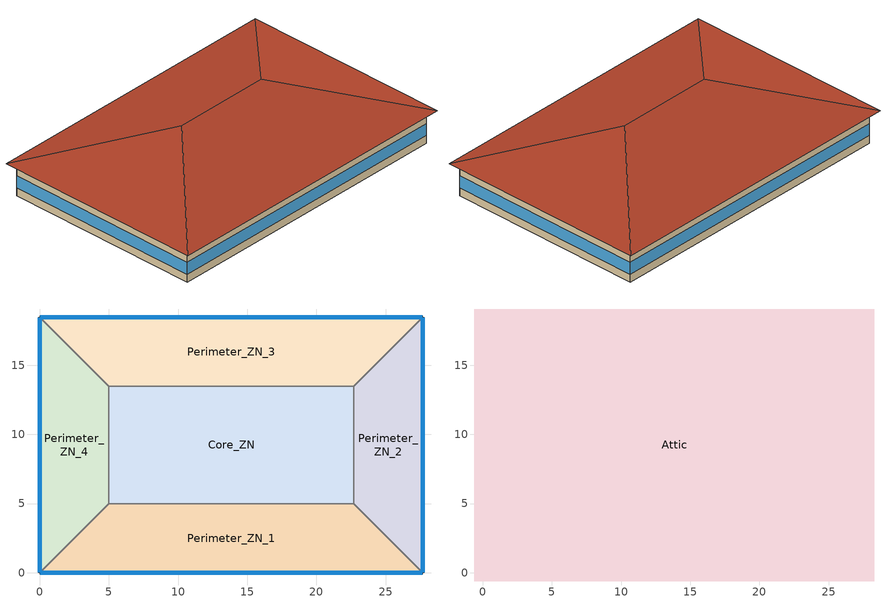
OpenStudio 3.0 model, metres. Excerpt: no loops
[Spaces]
Perimeter_ZN_1
 floor ground: 22.69,5 27.69,0 0,0 5,5 z0
 wall outside: 0,0 27.69,0 z0:3.05
 wall to Perimeter_ZN_4: 5,5 0,0 z0:3.05
 wall to Core_ZN: 22.69,5 5,5 z0:3.05
 wall to Perimeter_ZN_2: 27.69,0 22.69,5 z0:3.05
 window (BTAP-Ext-FixedWindow:U=0.220 SHGC=0.600): 0.03,0 27.66,0 z0.76:1.88
Perimeter_ZN_2
 floor ground: 27.69,18.46 27.69,0 22.69,5 22.69,13.46 z0
 wall outside: 27.69,0 27.69,18.46 z0:3.05
 wall to Perimeter_ZN_3: 27.69,18.46 22.69,13.46 z0:3.05
 wall to Core_ZN: 22.69,13.46 22.69,5 z0:3.05
 window (BTAP-Ext-FixedWindow:U=0.220 SHGC=0.600): 27.69,0.03 27.69,18.43 z0.76:1.88
Perimeter_ZN_3
 floor ground: 27.69,18.46 22.69,13.46 5,13.46 0,18.46 z0
 wall outside: 27.69,18.46 0,18.46 z0:3.05
 wall to Core_ZN: 5,13.46 22.69,13.46 z0:3.05
 wall to Perimeter_ZN_4: 0,18.46 5,13.46 z0:3.05
 window (BTAP-Ext-FixedWindow:U=0.220 SHGC=0.600): 27.66,18.46 0.03,18.46 z0.76:1.88
Perimeter_ZN_4
 floor ground: 0,18.46 5,13.46 5,5 0,0 z0
 wall outside: 0,18.46 0,0 z0:3.05
 wall to Core_ZN: 5,5 5,13.46 z0:3.05
 window (BTAP-Ext-FixedWindow:U=0.220 SHGC=0.600): 0,18.43 0,0.03 z0.76:1.88
Core_ZN
 floor ground: 22.69,13.46 22.69,5 5,5 5,13.46 z0
Attic
 floor outside: 28.29,19.06 27.69,18.46 0,18.46 -0.6,19.06 z3.05; -0.6,19.06 0,18.46 0,0 -0.6,-0.6 z3.05; 28.29,19.06 28.29,-0.6 27.69,0 27.69,18.46 z3.05; 27.69,0 28.29,-0.6 -0.6,-0.6 0,0 z3.05
 floor to Perimeter_ZN_4: 0,18.46 5,13.46 5,5 0,0 z3.05
 floor to Perimeter_ZN_1: 22.69,5 27.69,0 0,0 5,5 z3.05
 floor to Perimeter_ZN_2: 27.69,18.46 27.69,0 22.69,5 22.69,13.46 z3.05
 floor to Core_ZN: 22.69,13.46 22.69,5 5,5 5,13.46 z3.05
 floor to Perimeter_ZN_3: 27.69,18.46 22.69,13.46 5,13.46 0,18.46 z3.05
 roof outside: 18.46,9.23,6.33 28.29,-0.6,3.05 28.29,19.06,3.05; 18.46,9.23,6.33 28.29,19.06,3.05 -0.6,19.06,3.05 9.23,9.23,6.33; 9.23,9.23,6.33 -0.6,-0.6,3.05 28.29,-0.6,3.05 18.46,9.23,6.33; 9.23,9.23,6.33 -0.6,19.06,3.05 -0.6,-0.6,3.05
[Schedule:Day]
Clothing Schedule Summer Clothes: 24, 0, 0.5
NECB-A-Occupancy-NECB-A-Lighting-0.3-0.1-0.67-Sun|Hol-Light Day: 24, 0, 0.03495
NECB-A-Electric-Equipment Default|Wkdy Day: 7, 0, 0.2, 8, 0, 0.3, 9, 0, 0.8, 18, 0, 0.9, 19, 0, 0.5, 21, 0, 0.3, 24, 0, 0.2
NECB-A-Electric-Equipment Sat Day; NECB-A-Electric-Equipment Sun|Hol Day: 24, 0, 0.2
NECB-A-Service Water Heating Default|Wkdy Day: 7, 0, 0.05, 8, 0, 0.1, 10, 0, 0.5, 16, 0, 0.9, 17, 0, 0.7, 18, 0, 0.5, 19, 0, 0.3, 22, 0, 0.2, 24, 0, 0.05
NECB-A-Service Water Heating Sat Day; NECB-A-Service Water Heating Sun|Hol Day: 24, 0, 0.05
sys_3|mixed|shr>none|sc>dx|sh>c-g|ssf>cv|zh>b-hw|zc>none|srf>none| Occ Sch Sunday; sys_3|mixed|shr>none|sc>dx|sh>c-g|ssf>cv|zh>b-hw|zc>none|srf>none| 1 Occ Sch Sunday; sys_3|mixed|shr>none|sc>dx|sh>c-g|ssf>cv|zh>b-hw|zc>none|srf>none| 2 Occ Sch Sunday; sys_3|mixed|shr>none|sc>dx|sh>c-g|ssf>cv|zh>b-hw|zc>none|srf>none| 3 Occ Sch Sunday; sys_3|mixed|shr>none|sc>dx|sh>c-g|ssf>cv|zh>b-hw|zc>none|srf>none| 4 Occ Sch Sunday: 24, 0, 0
